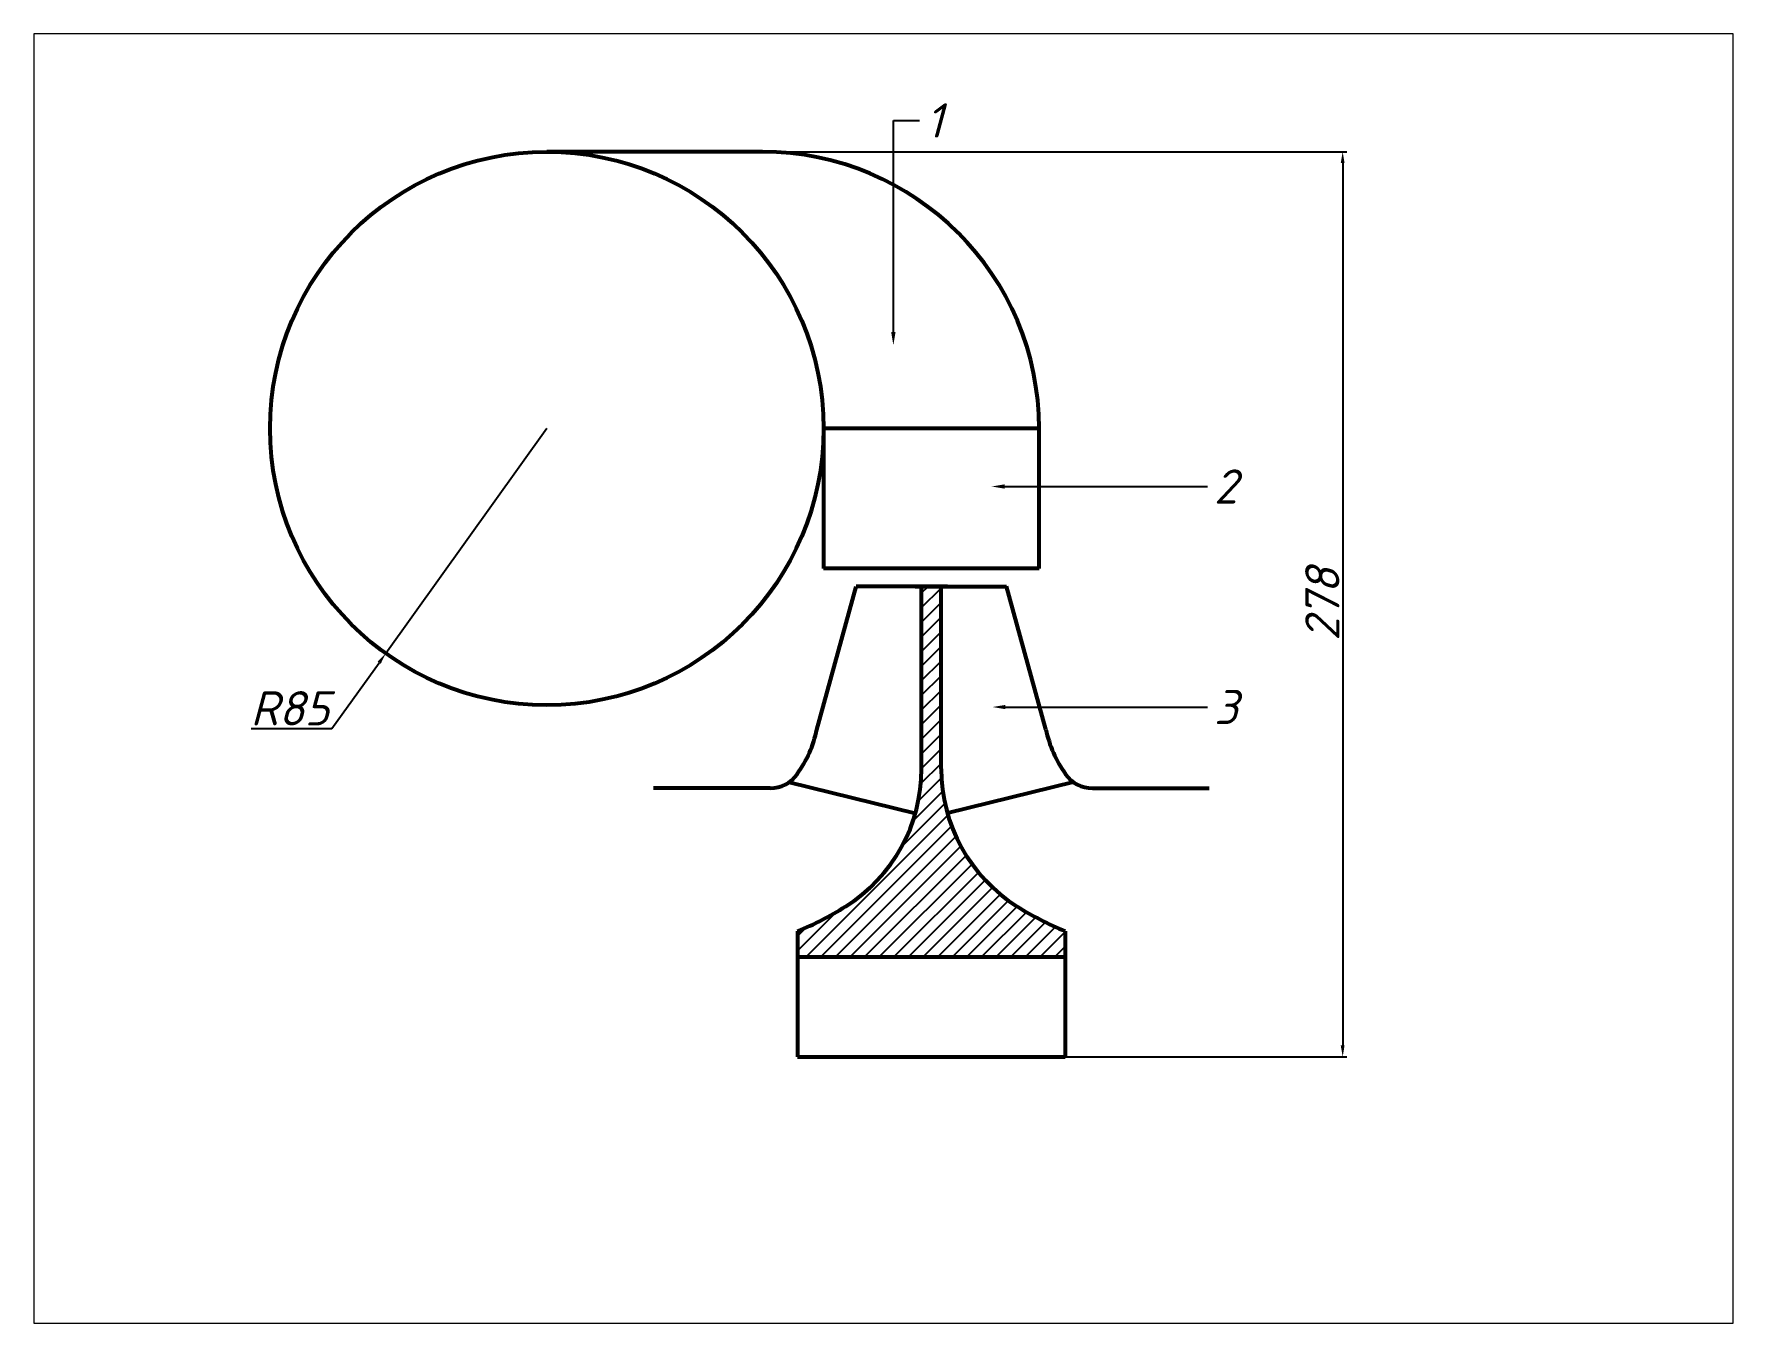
# Paper-space layout 'Лист2' of a CAD drawing. Header units: millimetres. Extents: x 0 to 257, y 0 to 195.
# The model-space entities are those that its viewports show. They can reach past a viewport. Long polylines and large blocks are cut down to what shows.
import ezdxf
from ezdxf import colors
from ezdxf.entities.mleader import LeaderData, LeaderLine
from ezdxf.math import Vec2, Vec3

# ---------------------------------------------------------------- set-up
doc = ezdxf.new("R2010")
doc.units = ezdxf.units.MM
doc.layers.get('0').update_dxf_attribs({"lineweight": 53})
doc.layers.add('Контур', color=7, linetype='Continuous', lineweight=50)
doc.layers.add('размеры', color=7, linetype='Continuous', lineweight=25)
doc.styles.add('Размер', font='isocpeur.ttf', dxfattribs={"oblique": 15})
doc.dimstyles.new('Две стрелки', dxfattribs={"dimtxt": 2.5, "dimasz": 3.5, "dimexe": 1.25, "dimexo": 0, "dimgap": 1, "dimtad": 1, "dimdec": 3, "dimtxsty": 'Размер', "dimcen": 2.5, "dimadec": 0, "dimazin": 0, "dimtfac": 1, "dimtdec": 3, "dimtmove": 0, "dimatfit": 3, "dimfxl": 1, "dimarcsym": 0})
doc.dimstyles.new('Две стрелки$4', dxfattribs={"dimtxt": 2.5, "dimasz": 3.5, "dimexe": 1.25, "dimexo": 0, "dimgap": 1, "dimtad": 1, "dimtoh": 1, "dimdec": 3, "dimtxsty": 'Размер', "dimcen": 2.5, "dimadec": 0, "dimazin": 0, "dimtfac": 1, "dimtdec": 3, "dimtmove": 0, "dimatfit": 3, "dimfxl": 1, "dimarcsym": 0})

# ---------------------------------------------------------------- blocks, each defined once
blk = doc.blocks.new('*D15')
at = {"layer": 'Defpoints', "color": 0, "transparency": 16777216}
for p in [(371.38, 349.25), (421.38, 71.25), (549.61, 71.25)]:
    blk.add_point(p, dxfattribs=at)
at = {"layer": 'размеры', "color": 0, "lineweight": -2, "transparency": 16777216}
for p, q in [((371.38, 349.25), (550.86, 349.25)), ((549.61, 345.75), (549.61, 74.75)), ((421.38, 71.25), (550.86, 71.25))]:
    blk.add_line(p, q, dxfattribs=at)
at = {"layer": 'размеры', "color": 0, "transparency": 16777216}
for points in [[(549.02, 345.75), (550.19, 345.75), (549.61, 349.25)], [(549.02, 74.75), (550.19, 74.75), (549.61, 71.25)]]:
    blk.add_solid(points, dxfattribs=at)
at = {"layer": 'размеры', "color": 0, "transparency": 16777216, "insert": (543.36, 210.25), "char_height": 2.5, "attachment_point": 5, "rotation": 90, "style": 'Размер'}
blk.add_mtext('{\\H4.2x;278}', dxfattribs=at)
blk = doc.blocks.new('*D17')
at = {"layer": 'Defpoints', "color": 0, "transparency": 16777216}
for p in [(305.18, 264.25), (255.7, 195.14)]:
    blk.add_point(p, dxfattribs=at)
at = {"layer": 'размеры', "color": 0, "lineweight": -2, "transparency": 16777216}
for p, q in [((305.18, 264.25), (255.7, 195.14)), ((239.18, 172.05), (253.66, 192.29)), ((214.36, 172.05), (239.18, 172.05))]:
    blk.add_line(p, q, dxfattribs=at)
at = {"layer": 'размеры', "color": 0, "transparency": 16777216}
blk.add_solid([(253.19, 192.63), (254.14, 191.95), (255.7, 195.14)], dxfattribs=at)
at = {"layer": 'размеры', "color": 0, "transparency": 16777216, "insert": (226.27, 178.3), "char_height": 2.5, "attachment_point": 5, "style": 'Размер'}
blk.add_mtext('{\\H4.2x;R85}', dxfattribs=at)

msp = doc.modelspace()

# ---------------------------------------------------------------- hatches: boundary and pattern name
at = {"layer": 'размеры'}
h = msp.add_hatch(dxfattribs=at)
h.set_pattern_fill('ANSI31', color=256)
h.paths.add_polyline_path([(449.6804, 117.4135, -0.2579526), (426.282, 159.7497), (426.282, 215.7497), (420.282, 215.7497), (420.282, 159.7497, -0.2579526), (396.8837, 117.4135, -0.04140012), (382.2067, 109.8052), (382.2067, 101.8497), (464.3573, 101.8497), (464.3573, 109.8052, -0.04140012)])

# ---------------------------------------------------------------- linework, layer by layer
for p, q in [((371.382, 349.2497), (305.182, 349.2497)), ((390.182, 264.2497), (390.182, 221.2497)), ((456.382, 264.2497), (390.182, 264.2497)), ((456.382, 221.2497), (456.382, 264.2497)), ((456.382, 221.2497), (390.182, 221.2497)), ((388.123, 171.8181), (400.182, 215.7497)), ((420.282, 215.7497), (400.182, 215.7497)), ((428.282, 215.7497), (400.182, 215.7497)), ((418.282, 215.7497), (446.382, 215.7497)), ((420.282, 159.7497), (420.282, 215.7497)), ((420.282, 215.7497), (426.282, 215.7497)), ((426.282, 159.7497), (426.282, 215.7497)), ((426.282, 215.7497), (446.382, 215.7497)), ((458.4411, 171.8181), (446.382, 215.7497)), ((373.8189, 153.7497), (337.936, 153.7497)), ((379.6334, 155.6139), (418.3422, 146.1156)), ((466.9307, 155.6139), (428.2219, 146.1156)), ((472.7452, 153.7497), (508.6281, 153.7497)), ((382.2067, 109.8052), (382.2067, 71.2497)), ((464.3573, 109.8052), (464.3573, 71.2497)), ((464.3573, 101.8497), (382.2067, 101.8497)), ((382.2067, 71.2497), (464.3573, 71.2497))]:
    msp.add_line(p, q)
msp.add_circle((305.182, 264.2497), 85)
for centre, radius, start, end in [((371.382, 264.2497), 85, 0, 90), ((373.8189, 163.7497), 10, 270, 325.32137), ((370.282, 159.7497), 50, 302.142872, 0), ((476.282, 159.7497), 50, 180, 237.857128), ((472.7452, 163.7497), 10, 214.67863, 270), ((343.6804, 202.0859), 100, 292.660078, 302.142872), ((502.8837, 202.0859), 100, 237.857128, 247.339922)]:
    msp.add_arc(centre, radius, start, end)
at = {"color": 0}
for centre, start, end in [((352.8154, 179.1999), 324.121726, 348.191226), ((493.7487, 179.1999), 191.808774, 215.878274)]:
    msp.add_arc(centre, 36.071, start, end, dxfattribs=at)

# ---------------------------------------------------------------- dimensions: what is measured, and where the dimension line sits
at = {"layer": 'размеры'}
dim = msp.add_linear_dim(base=(549.6081, 71.2497), p1=(371.382, 349.2497), p2=(421.382, 71.2497), angle=90, text='{\\H4.2x;<>}', dimstyle='Две стрелки', dxfattribs=at)
dim.commit()
dim.dimension.update_dxf_attribs({"geometry": '*D15', "text_midpoint": (543.3581, 210.2497)})
dim = msp.add_radius_dim(center=(305.182, 264.2497), mpoint=(255.7012, 195.1364), text='{\\H4.2x;<>}', dimstyle='Две стрелки$4', dxfattribs=at)
dim.commit()
dim.dimension.update_dxf_attribs({"geometry": '*D17', "text_midpoint": (226.2687, 172.0538), "dimtype": 164})

# ---------------------------------------------------------------- leaders
ml = msp.add_multileader_mtext('Standard', dxfattribs=at)
ml.set_content('1', color=256, style='Размер')
ml.set_leader_properties()
ml.build(insert=Vec2(0, 0))
ctx = ml.context
ctx.base_point, ctx.char_height, ctx.plane_origin = Vec3(419.6072, 358.8611), 10.5, Vec3(411.6072, 289.8397)
notes = []
notes.append((ctx, [(0, (1, 1, 0), (411.6072, 358.8611), (1, 0), 8, [(0, [(411.6072, 289.8397)], 0, [])])]))
ctx.mtext.insert, ctx.mtext.flow_direction = Vec3(421.6072, 364.1111), 5
ml = msp.add_multileader_mtext('Standard', dxfattribs=at)
ml.set_content('2', color=256, style='Размер')
ml.set_leader_properties()
ml.build(insert=Vec2(0, 0))
ctx = ml.context
ctx.base_point, ctx.char_height, ctx.plane_origin = Vec3(508.0832, 246.4321), 10.5, Vec3(441.7715, 246.4321)
notes.append((ctx, [(0, (1, 1, 0), (500.0832, 246.4321), (1, 0), 8, [(0, [(441.7715, 246.4321)], 0, [])])]))
ctx.mtext.insert, ctx.mtext.flow_direction = Vec3(510.0832, 251.6821), 5
ml = msp.add_multileader_mtext('Standard', dxfattribs=at)
ml.set_content('3', color=256, style='Размер')
ml.set_leader_properties()
ml.build(insert=Vec2(0, 0))
ctx = ml.context
ctx.base_point, ctx.char_height, ctx.plane_origin = Vec3(508.0832, 178.6862), 10.5, Vec3(442.0476, 178.6862)
notes.append((ctx, [(0, (1, 1, 0), (500.0832, 178.6862), (1, 0), 8, [(0, [(442.0476, 178.6862)], 0, [])])]))
ctx.mtext.insert, ctx.mtext.flow_direction = Vec3(510.0832, 183.9362), 5
for ctx, leaders in notes:
    for number, flags, end, landing, length, lines in leaders:
        leader = LeaderData()
        leader.index, (leader.has_last_leader_line, leader.has_dogleg_vector, leader.attachment_direction) = number, flags
        leader.last_leader_point, leader.dogleg_vector, leader.dogleg_length = Vec3(end), Vec3(landing), length
        for number, points, colour, breaks in lines:
            line = LeaderLine()
            line.index, line.vertices, line.color, line.breaks = number, Vec3.list(points), colors.encode_raw_color(colour), breaks
            leader.lines.append(line)
        ctx.leaders.append(leader)

psp = doc.layouts.new('Лист2')

# ---------------------------------------------------------------- viewports
at = {"layer": 'Контур'}
psp.add_viewport(center=(128.5, 97.5), size=(257, 195), view_center_point=(408.5781, 187.4525), view_height=395.9506, dxfattribs=at)

doc.saveas('drawing.dxf')
